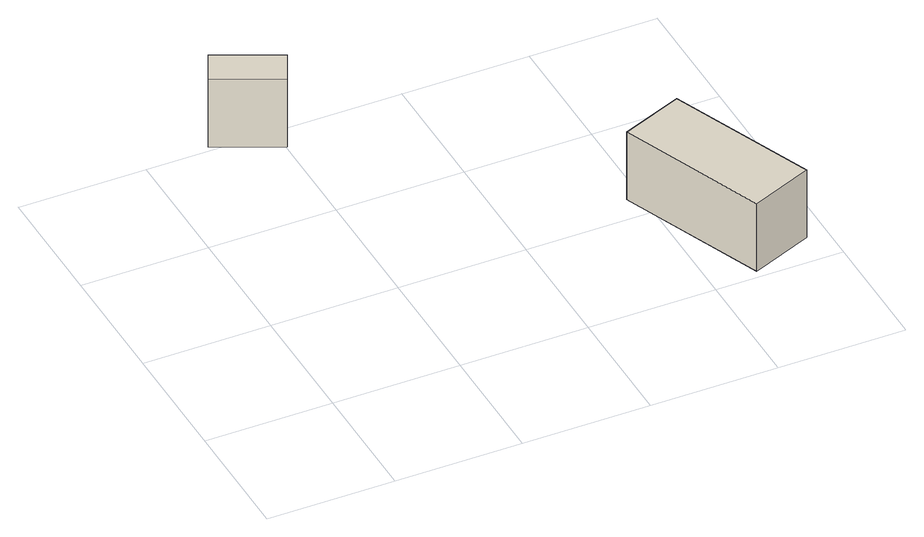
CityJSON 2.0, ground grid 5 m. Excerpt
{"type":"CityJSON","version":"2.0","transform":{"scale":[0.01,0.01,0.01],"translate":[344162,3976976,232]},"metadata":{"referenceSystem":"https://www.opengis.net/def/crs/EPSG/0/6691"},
"CityObjects":{
"building1":{"type":"Building","attributes":{"measuredHeight":3},"geometry":[{"type":"Solid","lod":"1","boundaries":[[[[0,1,2,3]],[[2,4,5,3]],[[1,6,4,2]],[[0,7,6,1]],[[3,5,7,0]],[[4,6,7,5]]]]}]},
"building2":{"type":"Building","attributes":{"measuredHeight":3},"geometry":[{"type":"Solid","lod":"1","boundaries":[[[[8,9,10,11]],[[10,12,13,11]],[[9,14,12,10]],[[8,15,14,9]],[[11,13,15,8]],[[12,14,15,13]]]]}]}
},
"vertices":[
[371,1129,441],[309,1001,441],[59,1123,441],[121,1251,441],[59,1123,741],[121,1251,741],[309,1001,741],[371,1129,741],
[1689,703,99],[1920,131,99],[1677,33,99],[1446,605,99],[1677,33,399],[1446,605,399],[1920,131,399],[1689,703,399]
]}
